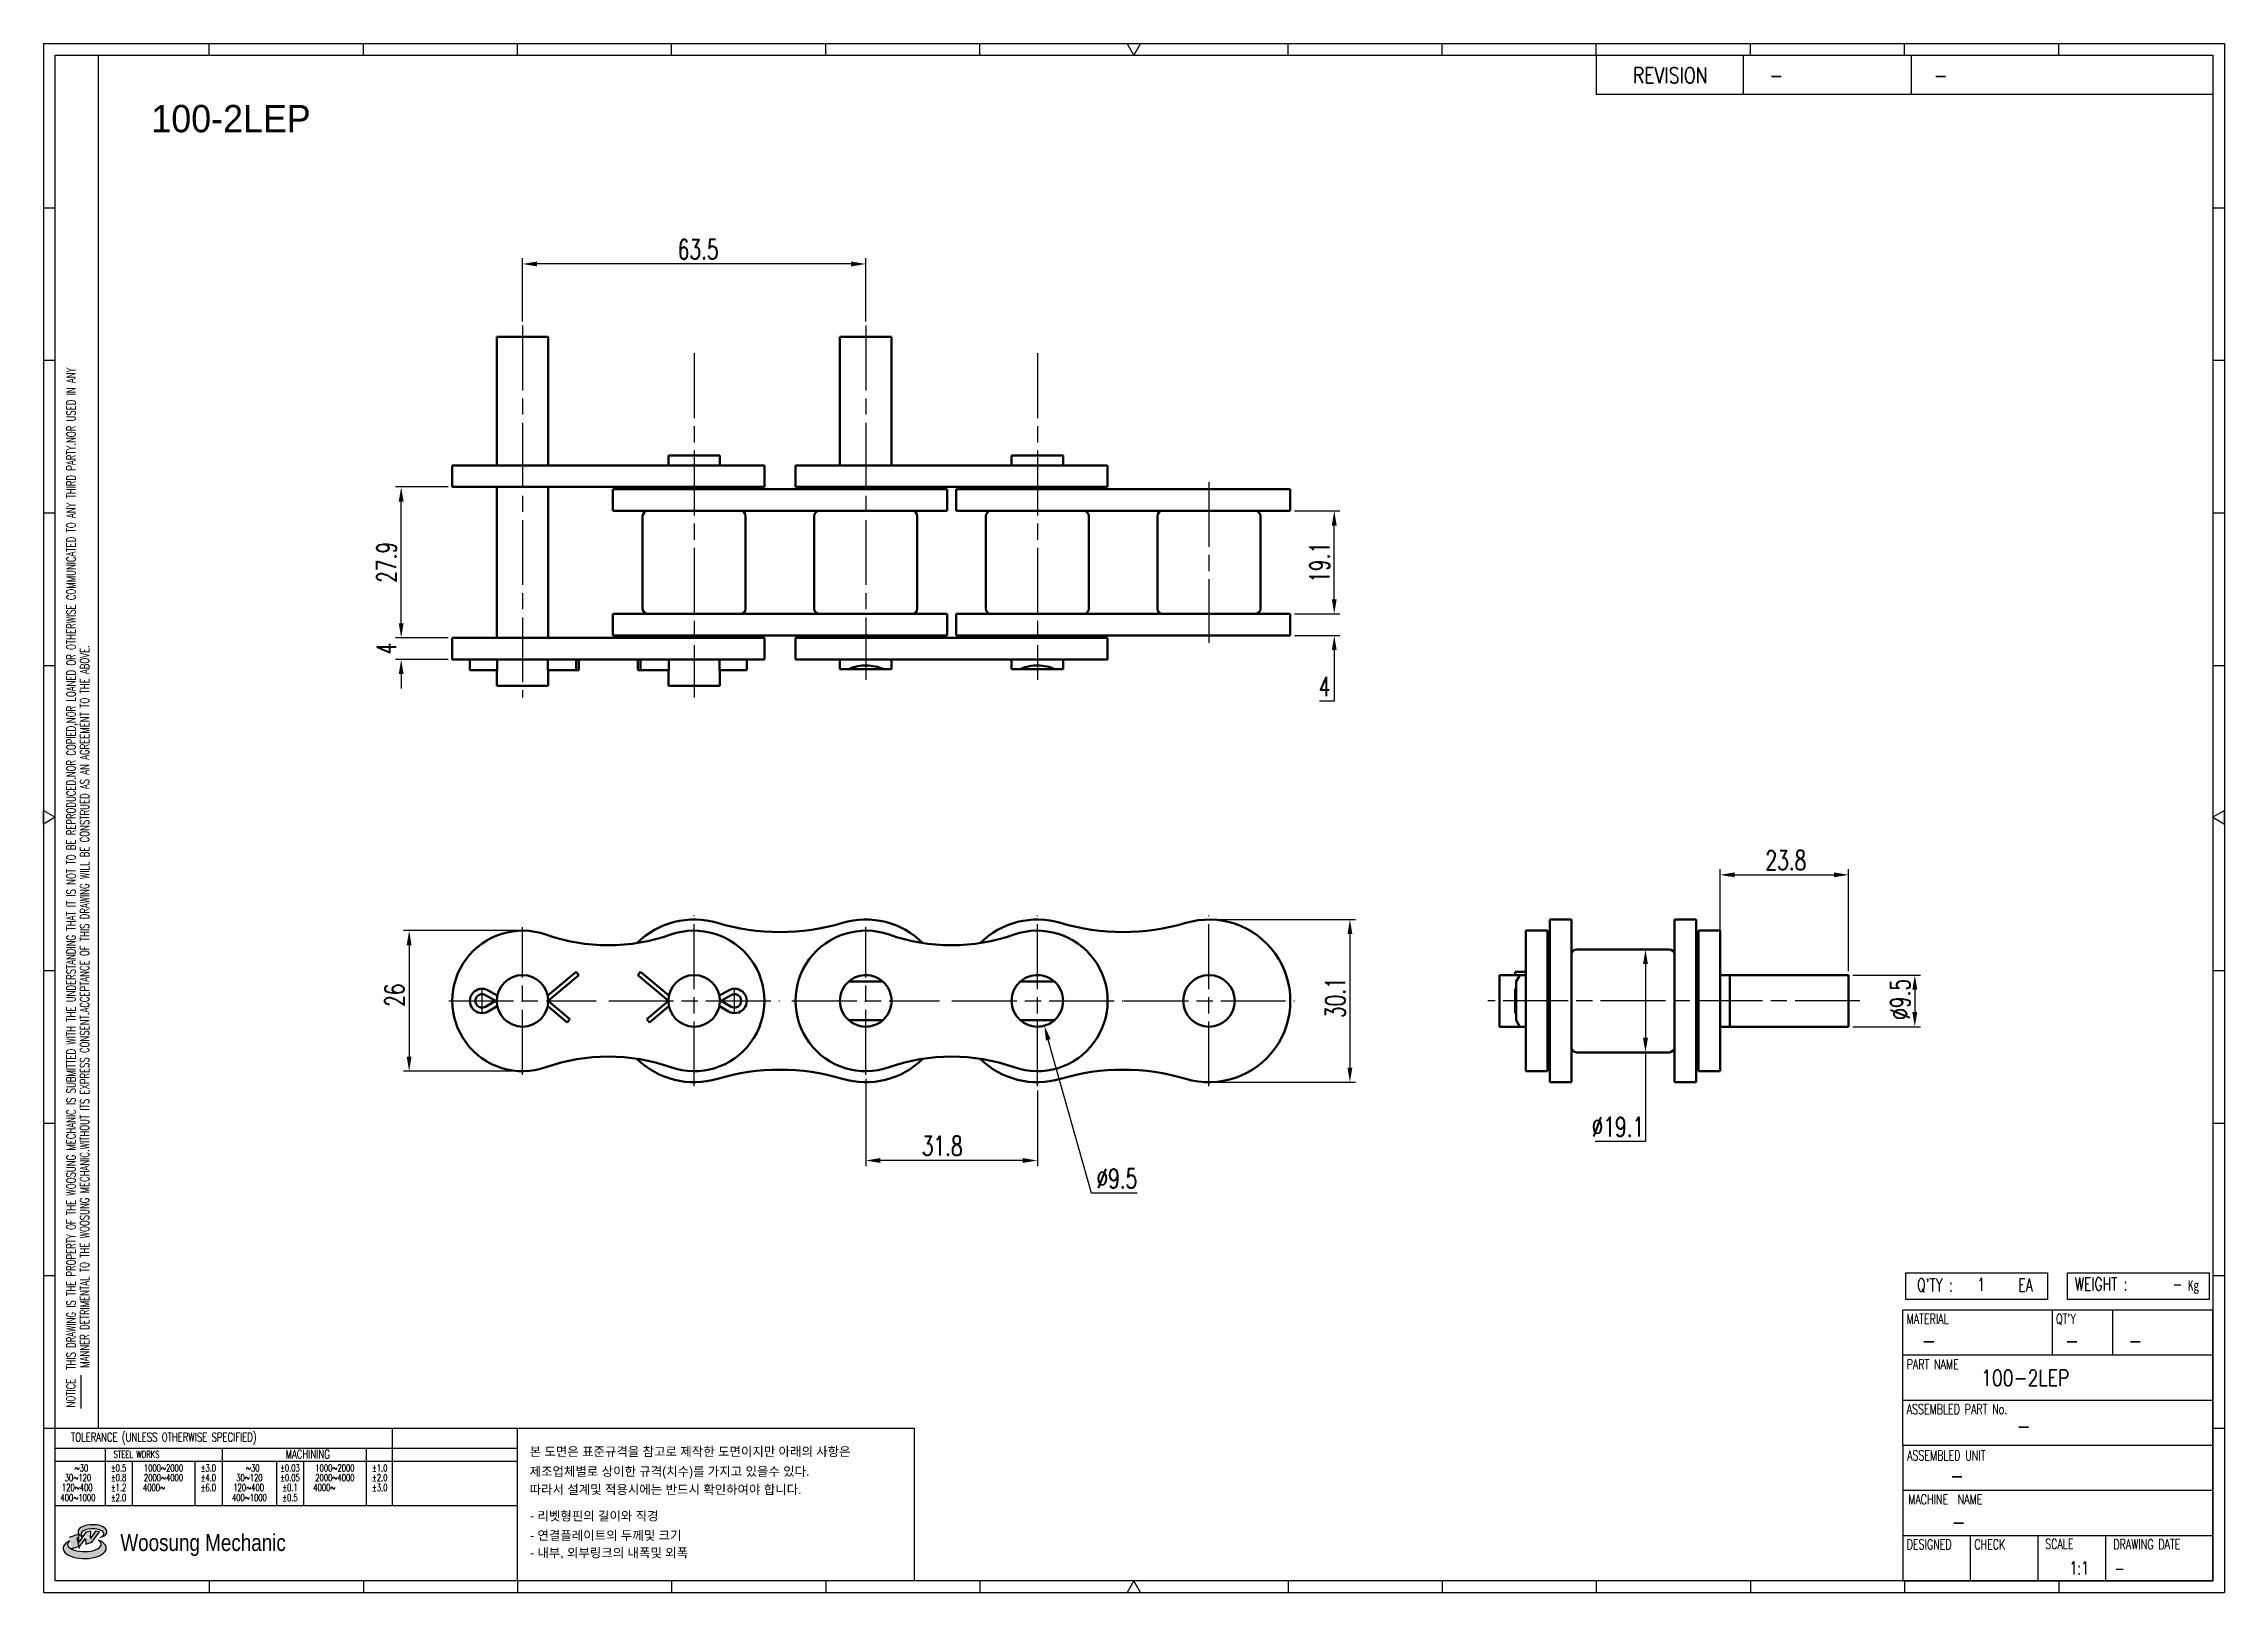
# Model space of a CAD drawing. Header units: millimetres. Extents: x 1614 to 2017, y 59 to 345.
import ezdxf
from ezdxf.enums import TextEntityAlignment as Align

# ---------------------------------------------------------------- set-up
doc = ezdxf.new("R2010")
doc.units = ezdxf.units.MM
doc.linetypes.add('AM_ISO08W050', pattern=[18, 12, -1.5, 3, -1.5])
doc.layers.get('Defpoints').update_dxf_attribs({"color": 80})
doc.layers.add('AM_0', color=7, linetype='Continuous', lineweight=50)
doc.layers.add('CL1', color=140, linetype='AM_ISO08W050', lineweight=25)
for name, color, linetype in [('S-DIM', 7, 'Continuous'), ('TITLE', 7, 'Continuous'), ('도면레이아웃', 7, 'Continuous')]:
    doc.layers.add(name, color=color, linetype=linetype)
doc.styles.add('HAN', font='ROMANS.shx', dxfattribs={"width": 0.7, "bigfont": 'whgtxt.shx'})
doc.styles.add('HKD_ST2', font='romans.shx', dxfattribs={"width": 0.7, "height": 4, "bigfont": '@extfont2.shx'})
doc.styles.add('HSG', font='SIMPLEX.shx', dxfattribs={"width": 0.7, "bigfont": 'HSG.shx'})
doc.styles.add('MtXpl_', font='Gulim.ttf')
doc.styles.add('SLDTEXTSTYLE4', font='arial.ttf', dxfattribs={"width": 0.8})
doc.dimstyles.new('AP1.5', dxfattribs={"dimscale": 1.5, "dimtxt": 2.4, "dimasz": 1.8, "dimexe": 0.7, "dimexo": 0.5, "dimgap": 0.6, "dimtad": 1, "dimtoh": 1, "dimdec": 1, "dimrnd": 0.01, "dimzin": 9, "dimdsep": 46, "dimtxsty": 'HSG', "dimcen": 0, "dimclrd": 251, "dimclre": 251, "dimclrt": 60, "dimazin": 2, "dimtp": 1, "dimtm": 1, "dimtfac": 0.5, "dimtdec": 1, "dimtofl": 0, "dimtmove": 0, "dimatfit": 3, "dimfxl": 0, "dimtvp": 1, "dimtolj": 2, "dimlwd": -1, "dimlwe": -1, "dimarcsym": 0})

# ---------------------------------------------------------------- blocks, each defined once
blk = doc.blocks.new('MAST')
at = {"layer": '도면레이아웃'}
h = blk.add_hatch(color=10, dxfattribs=at)
h.paths.add_polyline_path([(1.544, 35.177), (1.554, 34.966), (1.779, 35.034), (2.054, 35.422), (1.908, 35.446), (1.728, 35.167), (1.741, 35.439), (1.547, 35.405), (1.292, 35.041), (1.295, 35.33), (0.943, 35.208), (1.03, 34.8), (1.336, 34.885)])
edge = h.paths.add_edge_path()
edge.add_ellipse((1.795, 35.421), major_axis=(-0.53, 0), ratio=0.487785, start_angle=122.36065, end_angle=403.39574)
edge.add_line((1.411, 35.244), (1.419, 35.261))
edge.add_ellipse((1.798, 35.344), major_axis=(-0.423, 0), ratio=0.444396, start_angle=131.58977, end_angle=386.19408, ccw=False)
edge = h.paths.add_edge_path()
edge.add_ellipse((1.512, 34.815), major_axis=(-0.793, 0), ratio=0.480113, start_angle=314.67633, end_angle=590.85213)
edge.add_ellipse((1.501, 34.958), major_axis=(-0.62, 0), ratio=0.43311, start_angle=331.7024, end_angle=574.42495, ccw=False)
at = {"color": 140}
for p, q in [((0, 90.118), (80.15, 90.118)), ((0, 90.118), (0, 33.191)), ((80.15, 90.118), (80.15, 33.191)), ((57.068, 89.693), (57.068, 88.246)), ((62.47, 89.693), (62.47, 88.246)), ((68.635, 89.693), (68.635, 88.246)), ((79.725, 88.246), (57.068, 88.246)), ((68.449, 43.961), (68.449, 44.936)), ((68.449, 44.936), (73.654, 44.936)), ((73.654, 44.936), (73.654, 43.961)), ((74.39, 43.961), (74.39, 44.936)), ((74.39, 44.936), (79.595, 44.936)), ((79.595, 44.936), (79.595, 43.961)), ((68.336, 38.59), (68.336, 43.563)), ((79.725, 43.563), (68.336, 43.563)), ((73.654, 43.961), (68.449, 43.961)), ((73.827, 43.563), (73.827, 41.905)), ((79.595, 43.961), (74.39, 43.961)), ((76.037, 43.563), (76.037, 41.905)), ((79.725, 38.59), (79.725, 43.563)), ((79.725, 41.905), (68.336, 41.905)), ((79.725, 40.248), (68.336, 40.248)), ((68.336, 38.59), (68.336, 33.616)), ((79.725, 38.59), (68.336, 38.59)), ((79.725, 33.616), (79.725, 38.59)), ((79.725, 36.932), (68.336, 36.932)), ((79.725, 35.274), (68.336, 35.274)), ((70.822, 33.616), (70.822, 35.274)), ((73.309, 33.616), (73.309, 35.274)), ((75.796, 33.616), (75.796, 35.274)), ((0, 33.191), (80.15, 33.191)), ((68.336, 33.616), (79.725, 33.616))]:
    blk.add_line(p, q, dxfattribs=at)
for p, q in [((6.089, 89.693), (6.089, 90.118)), ((11.753, 89.693), (11.753, 90.118)), ((17.418, 89.693), (17.418, 90.118)), ((23.082, 89.693), (23.082, 90.118)), ((28.746, 89.693), (28.746, 90.118)), ((34.411, 89.693), (34.411, 90.118)), ((45.739, 89.693), (45.739, 90.118)), ((51.404, 89.693), (51.404, 90.118)), ((57.068, 89.693), (57.068, 90.118)), ((62.732, 89.693), (62.732, 90.118)), ((68.397, 89.693), (68.397, 90.118)), ((74.061, 89.693), (74.061, 90.118)), ((0, 84.085), (0.425, 84.085)), ((79.725, 84.085), (80.15, 84.085)), ((0, 78.478), (0.425, 78.478)), ((79.725, 78.478), (80.15, 78.478)), ((0, 72.87), (0.425, 72.87)), ((79.725, 72.87), (80.15, 72.87)), ((0, 67.262), (0.425, 67.262)), ((79.725, 67.262), (80.15, 67.262)), ((0, 56.047), (0.425, 56.047)), ((79.725, 56.047), (80.15, 56.047)), ((0, 50.439), (0.425, 50.439)), ((79.725, 50.439), (80.15, 50.439)), ((0, 44.832), (0.425, 44.832)), ((79.725, 44.832), (80.15, 44.832)), ((1.377, 39.947), (1.377, 41.174)), ((0, 39.224), (0.425, 39.224)), ((79.725, 39.224), (80.15, 39.224)), ((6.089, 33.616), (6.089, 33.191)), ((11.753, 33.616), (11.753, 33.191)), ((17.418, 33.616), (17.418, 33.191)), ((23.082, 33.616), (23.082, 33.191)), ((28.746, 33.616), (28.746, 33.191)), ((34.411, 33.616), (34.411, 33.191)), ((45.739, 33.616), (45.739, 33.191)), ((51.404, 33.616), (51.404, 33.191)), ((57.068, 33.616), (57.068, 33.191)), ((62.732, 33.616), (62.732, 33.191)), ((68.397, 33.616), (68.397, 33.191)), ((74.061, 33.616), (74.061, 33.191))]:
    blk.add_line(p, q)
at = {"color": 2}
for p, q in [((2.017, 39.224), (2.017, 89.693)), ((0.425, 39.224), (17.418, 39.224)), ((0.425, 38.487), (17.418, 38.487)), ((2.257, 38.487), (2.257, 36.382)), ((6.557, 38.5), (6.557, 36.382)), ((11.857, 38.487), (11.857, 36.382)), ((12.816, 39.224), (12.816, 36.382)), ((17.418, 33.616), (17.418, 39.224)), ((0.425, 38.012), (17.418, 38.012)), ((3.257, 38.012), (3.257, 36.382)), ((5.557, 38.012), (5.557, 36.382)), ((8.557, 38.012), (8.557, 36.382)), ((9.557, 38.026), (9.557, 36.382)), ((0.425, 36.382), (17.418, 36.382))]:
    blk.add_line(p, q, dxfattribs=at)
for points in [[(40.075, 89.693), (39.83, 90.118), (40.32, 90.118)], [(0.425, 61.679), (0, 61.433), (0, 61.924)], [(79.725, 61.679), (80.15, 61.433), (80.15, 61.924)], [(40.075, 33.616), (39.83, 33.191), (40.32, 33.191)]]:
    blk.add_lwpolyline(points, close=True)
at = {"color": 140}
blk.add_lwpolyline([(0.425, 89.693), (79.725, 89.693), (79.725, 33.616), (0.425, 33.616)], close=True, dxfattribs=at)
at = {"layer": '도면레이아웃'}
for p, q in [((1.295, 35.33), (0.943, 35.208)), ((1.547, 35.405), (1.292, 35.041)), ((1.292, 35.041), (1.295, 35.33)), ((1.741, 35.439), (1.547, 35.405)), ((1.908, 35.446), (1.728, 35.167)), ((1.728, 35.167), (1.741, 35.439)), ((1.779, 35.034), (2.054, 35.422)), ((2.054, 35.422), (1.908, 35.446)), ((1.03, 34.8), (1.336, 34.885)), ((1.224, 35.208), (1.311, 34.8)), ((1.224, 35.208), (1.224, 35.208)), ((1.336, 34.885), (1.544, 35.177)), ((1.419, 35.261), (1.411, 35.244)), ((1.544, 35.177), (1.554, 34.966)), ((1.554, 34.966), (1.779, 35.034))]:
    blk.add_line(p, q, dxfattribs=at)
for centre, major_axis, ratio, start_param, end_param in [((1.795, 35.421), (-0.53, 0), 0.487785, 2.135596, 7.040584), ((1.798, 35.344), (-0.423, 0), 0.444396, 2.296675, 6.740358), ((1.512, 34.815), (-0.793, 0), 0.480113, 5.492138, 10.312315), ((1.501, 34.958), (-0.62, 0), 0.43311, 5.789299, 10.025607)]:
    blk.add_ellipse(centre, major_axis=major_axis, ratio=ratio, start_param=start_param, end_param=end_param, dxfattribs=at)
for s, height, style, width, p in [('REVISION', 0.5806, 'HAN', 0.8, (58.415, 88.664)), ('-', 0.581, 'HAN', 0.8, (63.426, 88.664)), ('-', 0.581, 'HAN', 0.8, (69.468, 88.664)), ("Q'TY : ", 0.4746, 'HKD_ST2', 0.7, (68.857, 44.253)), ('1', 0.475, 'HKD_ST2', 0.7, (71.071, 44.275)), ('EA', 0.4746, 'HKD_ST2', 0.7, (72.578, 44.253)), ('WEIGHT : ', 0.4746, 'HKD_ST2', 0.7, (74.65, 44.286)), ('-', 0.581, 'HAN', 0.8, (69.029, 42.157)), ('-', 0.581, 'HAN', 0.8, (74.289, 42.157)), ('-', 0.581, 'HAN', 0.8, (76.623, 42.157)), ('-', 0.581, 'HAN', 0.8, (72.515, 39.013)), ('-', 0.581, 'HAN', 0.8, (70.067, 37.189)), ('-', 0.581, 'HAN', 0.8, (70.126, 35.48)), ('1:1', 0.4746, 'HKD_ST2', 0.7, (74.458, 33.848)), ('-', 0.475, 'HKD_ST2', 0.7, (76.112, 33.837))]:
    blk.add_text(s, height=height, dxfattribs=dict(style=style, width=width)).set_placement(p)
at = {"color": 6, "style": 'HKD_ST2', "width": 0.7}
for s, p in [(' THIS DRAWING IS THE PROPERTY OF THE WOOSUNG MECHANIC IS SUBMITTED WITH THE UNDERSTANDING THAT IT IS NOT TO BE REPRODUCED.NOR COPIED,NOR LOANED OR OTHERWISE COMMUNICATED TO ANY THIRD PARTY.NOR USED IN ANY', (1.173, 41.217)), ('MANNER DETRIMENTAL TO THE WOOSUNG MECHANIC.WITHOUT ITS EXPRESS CONSENT.ACCEPTANCE OF THIS DRAWING WILL BE CONSTRUED AS AN AGREEMENT TO THE ABOVE.', (1.672, 41.447))]:
    blk.add_text(s, height=0.326266, rotation=90, dxfattribs=at).set_placement(p)
at = {"style": 'HKD_ST2', "width": 0.7}
blk.add_text('-', height=0.475, dxfattribs=at).set_placement((78.613, 44.286), align=Align.RIGHT)
at = {"color": 254, "style": 'HKD_ST2', "width": 0.7}
for s, height, p in [('MATERIAL', 0.3651, (68.474, 43.425)), ("QT'Y", 0.3651, (73.965, 43.425)), ('PART NAME', 0.3651, (68.474, 41.756)), ('ASSEMBLED PART No.', 0.36511, (68.474, 40.109)), ('ASSEMBLED UNIT', 0.36511, (68.49, 38.408)), ('MACHINE  NAME', 0.36511, (68.532, 36.794)), ('DESIGNED', 0.3651, (68.474, 35.136)), ('CHECK', 0.3651, (70.961, 35.136)), ('SCALE', 0.3651, (73.566, 35.153)), ('DRAWING DATE', 0.36511, (76.071, 35.141))]:
    blk.add_text(s, height=height, dxfattribs=at).set_placement(p, align=Align.TOP_LEFT)
at = {"style": 'HKD_ST2', "width": 0.7}
blk.add_text('NOTICE', height=0.3263, rotation=90, dxfattribs=at).set_placement((1.163, 39.988))
blk.add_text('TOLERANCE (UNLESS OTHERWISE SPECIFIED)', height=0.32627, dxfattribs=at).set_placement((4.417, 38.896), align=Align.MIDDLE_CENTER)
at = {"color": 4, "style": 'HKD_ST2', "width": 0.7}
for s, height, p in [('%%12630', 0.261, (1.389, 37.762)), ('1000%%1262000', 0.26101, (4.407, 37.762)), ('%%12630', 0.261, (7.689, 37.762)), ('1000%%1262000', 0.26101, (10.707, 37.762)), ('120%%126400', 0.26101, (1.237, 37.045)), ('30%%126120', 0.261, (1.263, 37.411)), ('4000%%126', 0.261, (4.061, 37.045)), ('2000%%1264000', 0.26101, (4.407, 37.411)), ('120%%126400', 0.26101, (7.537, 37.045)), ('30%%126120', 0.261, (7.563, 37.411)), ('4000%%126', 0.261, (10.321, 37.045)), ('2000%%1264000', 0.26101, (10.707, 37.411)), ('400%%1261000', 0.26101, (1.263, 36.67)), ('400%%1261000', 0.26101, (7.563, 36.67))]:
    blk.add_text(s, height=height, dxfattribs=at).set_placement(p, align=Align.MIDDLE_CENTER)
for s, height, p in [('%%P0.5', 0.261, (2.757, 37.762)), ('STEEL WORKS', 0.26101, (3.416, 38.268)), ('%%P3.0', 0.261, (6.057, 37.762)), ('%%P0.03', 0.261, (9.057, 37.762)), ('MACHINING', 0.3263, (9.707, 38.27)), ('%%P1.0', 0.261, (12.357, 37.762)), ('%%P0.8', 0.261, (2.757, 37.411)), ('%%P1.2', 0.261, (2.757, 37.045)), ('%%P4.0', 0.261, (6.057, 37.411)), ('%%P6.0', 0.261, (6.057, 37.045)), ('%%P0.05', 0.261, (9.057, 37.411)), ('%%P0.1', 0.261, (9.057, 37.045)), ('%%P2.0', 0.261, (12.357, 37.411)), ('%%P3.0', 0.261, (12.357, 37.045)), ('%%P2.0', 0.261, (2.757, 36.67)), ('%%P0.5', 0.261, (9.057, 36.67))]:
    blk.add_text(s, height=height, dxfattribs=at).set_placement(p, align=Align.MIDDLE)
at = {"color": 1, "style": 'SLDTEXTSTYLE4', "width": 0.8}
blk.add_text('Woosung Mechanic', height=0.61957, dxfattribs=at).set_placement((2.822, 34.711))
at = {"layer": 'TITLE', "width": 0.8}
blk.add_text('Kg', height=0.3789, dxfattribs=at).set_placement((78.807, 44.286))
blk = doc.blocks.new('*D2')
at = {"layer": 'Defpoints', "color": 0, "transparency": 16777216}
for p in [(1844.45, 239.81), (1852.58, 239.81), (1844.45, 235.81)]:
    blk.add_point(p, dxfattribs=at)
at = {"layer": 'S-DIM', "color": 251, "linetype": 'ByBlock', "transparency": 16777216}
for p, q in [((1852.58, 242.51), (1852.58, 245.21)), ((1845.2, 239.81), (1853.63, 239.81)), ((1845.2, 235.81), (1853.63, 235.81)), ((1852.58, 233.11), (1852.58, 223.66)), ((1852.58, 223.66), (1849.88, 223.66))]:
    blk.add_line(p, q, dxfattribs=at)
at = {"layer": 'S-DIM', "color": 251, "transparency": 16777216}
for points in [[(1852.13, 242.51), (1853.03, 242.51), (1852.58, 239.81)], [(1852.13, 233.11), (1853.03, 233.11), (1852.58, 235.81)]]:
    blk.add_solid(points, dxfattribs=at)
at = {"layer": 'S-DIM', "color": 60, "transparency": 16777216, "insert": (1850.78, 226.36), "char_height": 3.6, "attachment_point": 5, "style": 'HSG'}
blk.add_mtext('\\A2;4', dxfattribs=at)
blk = doc.blocks.new('*D3')
at = {"layer": 'Defpoints', "color": 0, "transparency": 16777216}
for p in [(1844.45, 258.86), (1852.58, 258.86), (1844.45, 239.81)]:
    blk.add_point(p, dxfattribs=at)
at = {"layer": 'S-DIM', "color": 251, "linetype": 'ByBlock', "transparency": 16777216}
for p, q in [((1845.2, 258.86), (1853.63, 258.86)), ((1852.58, 242.51), (1852.58, 256.16)), ((1845.2, 239.81), (1853.63, 239.81))]:
    blk.add_line(p, q, dxfattribs=at)
at = {"layer": 'S-DIM', "color": 251, "transparency": 16777216}
for points in [[(1852.13, 256.16), (1853.03, 256.16), (1852.58, 258.86)], [(1852.13, 242.51), (1853.03, 242.51), (1852.58, 239.81)]]:
    blk.add_solid(points, dxfattribs=at)
at = {"layer": 'S-DIM', "color": 60, "transparency": 16777216, "insert": (1849.88, 249.34), "char_height": 3.6, "attachment_point": 5, "rotation": 90, "style": 'HSG'}
blk.add_mtext('\\A2;19.1', dxfattribs=at)
blk = doc.blocks.new('*D4')
at = {"layer": 'Defpoints', "color": 0, "transparency": 16777216}
for p in [(1702.4, 304.55), (1702.4, 293.17), (1765.9, 293.17)]:
    blk.add_point(p, dxfattribs=at)
at = {"layer": 'S-DIM', "color": 251, "linetype": 'ByBlock', "transparency": 16777216}
for p, q in [((1702.4, 293.92), (1702.4, 305.6)), ((1763.2, 304.55), (1705.1, 304.55)), ((1765.9, 293.92), (1765.9, 305.6))]:
    blk.add_line(p, q, dxfattribs=at)
at = {"layer": 'S-DIM', "color": 251, "transparency": 16777216}
for points in [[(1705.1, 305), (1705.1, 304.1), (1702.4, 304.55)], [(1763.2, 305), (1763.2, 304.1), (1765.9, 304.55)]]:
    blk.add_solid(points, dxfattribs=at)
at = {"layer": 'S-DIM', "color": 60, "transparency": 16777216, "insert": (1734.89, 307.25), "char_height": 3.6, "attachment_point": 5, "style": 'HSG'}
blk.add_mtext('\\A2;63.5', dxfattribs=at)
blk = doc.blocks.new('*D5')
at = {"layer": 'Defpoints', "color": 0, "transparency": 16777216}
for p in [(1679.95, 235.39), (1689.4, 235.39), (1689.4, 231.39)]:
    blk.add_point(p, dxfattribs=at)
at = {"layer": 'S-DIM', "color": 251, "linetype": 'ByBlock', "transparency": 16777216}
for p, q in [((1679.95, 238.09), (1679.95, 240.79)), ((1688.65, 235.39), (1678.9, 235.39)), ((1688.65, 231.39), (1678.9, 231.39)), ((1679.95, 228.69), (1679.95, 225.99))]:
    blk.add_line(p, q, dxfattribs=at)
at = {"layer": 'S-DIM', "color": 251, "transparency": 16777216}
for points in [[(1679.5, 238.09), (1680.4, 238.09), (1679.95, 235.39)], [(1679.5, 228.69), (1680.4, 228.69), (1679.95, 231.39)]]:
    blk.add_solid(points, dxfattribs=at)
at = {"layer": 'S-DIM', "color": 60, "transparency": 16777216, "insert": (1677.25, 233.39), "char_height": 3.6, "attachment_point": 5, "rotation": 90, "style": 'HSG'}
blk.add_mtext('\\A2;4', dxfattribs=at)
blk = doc.blocks.new('*D6')
at = {"layer": 'Defpoints', "color": 0, "transparency": 16777216}
for p in [(1679.95, 263.29), (1689.4, 263.29), (1689.4, 235.39)]:
    blk.add_point(p, dxfattribs=at)
at = {"layer": 'S-DIM', "color": 251, "linetype": 'ByBlock', "transparency": 16777216}
for p, q in [((1688.65, 263.29), (1678.9, 263.29)), ((1679.95, 238.09), (1679.95, 260.59)), ((1688.65, 235.39), (1678.9, 235.39))]:
    blk.add_line(p, q, dxfattribs=at)
at = {"layer": 'S-DIM', "color": 251, "transparency": 16777216}
for points in [[(1679.5, 260.59), (1680.4, 260.59), (1679.95, 263.29)], [(1679.5, 238.09), (1680.4, 238.09), (1679.95, 235.39)]]:
    blk.add_solid(points, dxfattribs=at)
at = {"layer": 'S-DIM', "color": 60, "transparency": 16777216, "insert": (1677.25, 249.34), "char_height": 3.6, "attachment_point": 5, "rotation": 90, "style": 'HSG'}
blk.add_mtext('\\A2;27.9', dxfattribs=at)
blk = doc.blocks.new('*D7')
at = {"layer": 'Defpoints', "color": 0, "transparency": 16777216}
for p in [(1702.4, 181.2), (1681.42, 155.2), (1702.4, 155.2)]:
    blk.add_point(p, dxfattribs=at)
at = {"layer": 'S-DIM', "color": 251, "linetype": 'ByBlock', "transparency": 16777216}
for p, q in [((1701.65, 181.2), (1680.37, 181.2)), ((1681.42, 178.5), (1681.42, 157.9)), ((1701.65, 155.2), (1680.37, 155.2))]:
    blk.add_line(p, q, dxfattribs=at)
at = {"layer": 'S-DIM', "color": 251, "transparency": 16777216}
for points in [[(1680.97, 178.5), (1681.87, 178.5), (1681.42, 181.2)], [(1680.97, 157.9), (1681.87, 157.9), (1681.42, 155.2)]]:
    blk.add_solid(points, dxfattribs=at)
at = {"layer": 'S-DIM', "color": 60, "transparency": 16777216, "insert": (1678.72, 169.26), "char_height": 3.6, "attachment_point": 5, "rotation": 90, "style": 'HSG'}
blk.add_mtext('\\A2;26', dxfattribs=at)
blk = doc.blocks.new('*D8')
at = {"layer": 'Defpoints', "color": 0, "transparency": 16777216}
for p in [(1829.4, 183.25), (1829.4, 153.15), (1855.48, 153.15)]:
    blk.add_point(p, dxfattribs=at)
at = {"layer": 'S-DIM', "color": 251, "linetype": 'ByBlock', "transparency": 16777216}
for p, q in [((1830.15, 183.25), (1856.53, 183.25)), ((1855.48, 180.55), (1855.48, 155.85)), ((1830.15, 153.15), (1856.53, 153.15))]:
    blk.add_line(p, q, dxfattribs=at)
at = {"layer": 'S-DIM', "color": 251, "transparency": 16777216}
for points in [[(1855.03, 180.55), (1855.93, 180.55), (1855.48, 183.25)], [(1855.03, 155.85), (1855.93, 155.85), (1855.48, 153.15)]]:
    blk.add_solid(points, dxfattribs=at)
at = {"layer": 'S-DIM', "color": 60, "transparency": 16777216, "insert": (1852.78, 168.81), "char_height": 3.6, "attachment_point": 5, "rotation": 90, "style": 'HSG'}
blk.add_mtext('\\A2;30.1', dxfattribs=at)
blk = doc.blocks.new('*D9')
at = {"layer": 'Defpoints', "color": 0, "transparency": 16777216}
for p in [(1765.9, 154.55), (1797.65, 152.4), (1765.9, 138.67)]:
    blk.add_point(p, dxfattribs=at)
at = {"layer": 'S-DIM', "color": 251, "linetype": 'ByBlock', "transparency": 16777216}
for p, q in [((1765.9, 153.8), (1765.9, 137.62)), ((1797.65, 151.65), (1797.65, 137.62)), ((1794.95, 138.67), (1768.6, 138.67))]:
    blk.add_line(p, q, dxfattribs=at)
at = {"layer": 'S-DIM', "color": 251, "transparency": 16777216}
for points in [[(1768.6, 139.12), (1768.6, 138.22), (1765.9, 138.67)], [(1794.95, 139.12), (1794.95, 138.22), (1797.65, 138.67)]]:
    blk.add_solid(points, dxfattribs=at)
at = {"layer": 'S-DIM', "color": 60, "transparency": 16777216, "insert": (1780.05, 141.37), "char_height": 3.6, "attachment_point": 5, "style": 'HSG'}
blk.add_mtext('\\A2;31.8', dxfattribs=at)
blk = doc.blocks.new('*D10')
at = {"layer": 'Defpoints', "color": 0, "transparency": 16777216}
for p in [(1796.35, 172.79), (1798.94, 163.61)]:
    blk.add_point(p, dxfattribs=at)
at = {"layer": 'S-DIM', "color": 251, "linetype": 'ByBlock', "transparency": 16777216}
for p, q in [((1807.68, 132.64), (1799.68, 161.01)), ((1816.14, 132.64), (1807.68, 132.64))]:
    blk.add_line(p, q, dxfattribs=at)
blk.add_arc((1797.65, 168.2), 4.77, 273.1492, 302.4009, dxfattribs=at)
at = {"layer": 'S-DIM', "color": 251, "transparency": 16777216}
blk.add_solid([(1800.11, 161.13), (1799.24, 160.89), (1798.94, 163.61)], dxfattribs=at)
at = {"layer": 'S-DIM', "color": 60, "transparency": 16777216, "insert": (1812.36, 135.34), "char_height": 3.6, "attachment_point": 5, "style": 'HSG'}
blk.add_mtext('\\A2;∅9.5', dxfattribs=at)
blk = doc.blocks.new('*D11')
at = {"layer": 'Defpoints', "color": 0, "transparency": 16777216}
for p in [(1947.75, 191.53), (1923.95, 180.28), (1947.75, 172.97)]:
    blk.add_point(p, dxfattribs=at)
at = {"layer": 'S-DIM', "color": 251, "linetype": 'ByBlock', "transparency": 16777216}
for p, q in [((1923.95, 181.03), (1923.95, 192.58)), ((1926.65, 191.53), (1945.05, 191.53)), ((1947.75, 173.72), (1947.75, 192.58))]:
    blk.add_line(p, q, dxfattribs=at)
at = {"layer": 'S-DIM', "color": 251, "transparency": 16777216}
for points in [[(1926.65, 191.98), (1926.65, 191.08), (1923.95, 191.53)], [(1945.05, 191.98), (1945.05, 191.08), (1947.75, 191.53)]]:
    blk.add_solid(points, dxfattribs=at)
at = {"layer": 'S-DIM', "color": 60, "transparency": 16777216, "insert": (1936.13, 194.23), "char_height": 3.6, "attachment_point": 5, "style": 'HSG'}
blk.add_mtext('\\A2;23.8', dxfattribs=at)
blk = doc.blocks.new('*D12')
at = {"layer": 'Defpoints', "color": 0, "transparency": 16777216}
for p in [(1947.75, 172.97), (1947.75, 163.43), (1959.99, 163.43)]:
    blk.add_point(p, dxfattribs=at)
at = {"layer": 'S-DIM', "color": 251, "linetype": 'ByBlock', "transparency": 16777216}
for p, q in [((1948.5, 172.97), (1961.04, 172.97)), ((1959.99, 170.27), (1959.99, 166.13)), ((1948.5, 163.43), (1961.04, 163.43))]:
    blk.add_line(p, q, dxfattribs=at)
at = {"layer": 'S-DIM', "color": 251, "transparency": 16777216}
for points in [[(1959.54, 170.27), (1960.44, 170.27), (1959.99, 172.97)], [(1959.54, 166.13), (1960.44, 166.13), (1959.99, 163.43)]]:
    blk.add_solid(points, dxfattribs=at)
at = {"layer": 'S-DIM', "color": 60, "transparency": 16777216, "insert": (1957.29, 168.48), "char_height": 3.6, "attachment_point": 5, "rotation": 90, "style": 'HSG'}
blk.add_mtext('\\A2;%%c9.5', dxfattribs=at)
blk = doc.blocks.new('*D13')
at = {"layer": 'Defpoints', "color": 0, "transparency": 16777216}
for p in [(1906.23, 177.72), (1906, 158.67), (1910.16, 158.67)]:
    blk.add_point(p, dxfattribs=at)
at = {"layer": 'S-DIM', "color": 251, "linetype": 'ByBlock', "transparency": 16777216}
for p, q in [((1906.98, 177.72), (1911.21, 177.72)), ((1910.16, 175.02), (1910.16, 161.37)), ((1906.75, 158.67), (1911.21, 158.67)), ((1910.16, 158.67), (1910.16, 142.2)), ((1910.16, 142.2), (1900.86, 142.2))]:
    blk.add_line(p, q, dxfattribs=at)
at = {"layer": 'S-DIM', "color": 251, "transparency": 16777216}
for points in [[(1909.71, 175.02), (1910.61, 175.02), (1910.16, 177.72)], [(1909.71, 161.37), (1910.61, 161.37), (1910.16, 158.67)]]:
    blk.add_solid(points, dxfattribs=at)
at = {"layer": 'S-DIM', "color": 60, "transparency": 16777216, "insert": (1905.06, 144.9), "char_height": 3.6, "attachment_point": 5, "style": 'HSG'}
blk.add_mtext('\\A2;%%c19.1', dxfattribs=at)

msp = doc.modelspace()

# ---------------------------------------------------------------- linework, layer by layer
at = {"color": 140}
msp.add_lwpolyline([(1701.47, 89.13), (1774.87, 89.13), (1774.87, 60.9), (1701.47, 60.9)], close=True, dxfattribs=at)
at = {"layer": 'AM_0'}
for p, q in [((1707.17, 291.09), (1697.63, 291.09)), ((1697.63, 291.09), (1697.63, 267.29)), ((1707.17, 267.29), (1707.17, 291.09)), ((1770.67, 291.09), (1761.13, 291.09)), ((1761.13, 291.09), (1761.13, 267.29)), ((1770.67, 267.29), (1770.67, 291.09)), ((1689.4, 267.29), (1689.4, 263.29)), ((1747.15, 267.29), (1689.4, 267.29)), ((1738.92, 269.09), (1729.38, 269.09)), ((1729.38, 269.09), (1729.38, 267.29)), ((1738.92, 267.29), (1738.92, 269.09)), ((1747.15, 263.29), (1747.15, 267.29)), ((1752.9, 267.29), (1752.9, 263.29)), ((1810.65, 267.29), (1752.9, 267.29)), ((1802.42, 269.09), (1792.88, 269.09)), ((1792.88, 269.09), (1792.88, 267.29)), ((1802.42, 267.29), (1802.42, 269.09)), ((1810.65, 263.29), (1810.65, 267.29)), ((1747.15, 263.29), (1689.4, 263.29)), ((1697.63, 263.29), (1697.63, 235.39)), ((1707.17, 235.39), (1707.17, 263.29)), ((1719.1, 262.86), (1719.1, 258.86)), ((1780.95, 262.86), (1719.1, 262.86)), ((1729.38, 263.29), (1729.38, 262.86)), ((1738.92, 262.86), (1738.92, 263.29)), ((1810.65, 263.29), (1752.9, 263.29)), ((1761.13, 263.29), (1761.13, 262.86)), ((1770.67, 262.86), (1770.67, 263.29)), ((1780.95, 258.86), (1780.95, 262.86)), ((1782.6, 262.86), (1782.6, 258.86)), ((1844.45, 262.86), (1782.6, 262.86)), ((1792.88, 263.29), (1792.88, 262.86)), ((1802.42, 262.86), (1802.42, 263.29)), ((1844.45, 258.86), (1844.45, 262.86)), ((1780.95, 258.86), (1719.1, 258.86)), ((1844.45, 258.86), (1782.6, 258.86)), ((1724.62, 257.91), (1724.62, 240.76)), ((1743.67, 240.76), (1743.67, 257.91)), ((1756.37, 257.91), (1756.37, 240.76)), ((1775.42, 240.76), (1775.42, 257.91)), ((1788.12, 257.91), (1788.12, 240.76)), ((1807.17, 240.76), (1807.17, 257.91)), ((1819.87, 257.91), (1819.87, 240.76)), ((1838.92, 240.76), (1838.92, 257.91)), ((1719.1, 239.81), (1719.1, 235.81)), ((1780.95, 239.81), (1719.1, 239.81)), ((1780.95, 235.81), (1780.95, 239.81)), ((1782.6, 239.81), (1782.6, 235.81)), ((1844.45, 239.81), (1782.6, 239.81)), ((1844.45, 235.81), (1844.45, 239.81)), ((1689.4, 235.39), (1689.4, 231.39)), ((1747.15, 235.39), (1689.4, 235.39)), ((1780.95, 235.81), (1719.1, 235.81)), ((1729.38, 235.81), (1729.38, 235.39)), ((1738.92, 235.39), (1738.92, 235.81)), ((1747.15, 231.39), (1747.15, 235.39)), ((1752.9, 235.39), (1752.9, 231.39)), ((1810.65, 235.39), (1752.9, 235.39)), ((1761.13, 235.81), (1761.13, 235.39)), ((1770.67, 235.39), (1770.67, 235.81)), ((1844.45, 235.81), (1782.6, 235.81)), ((1792.88, 235.81), (1792.88, 235.39)), ((1802.42, 235.39), (1802.42, 235.81)), ((1810.65, 231.39), (1810.65, 235.39)), ((1747.15, 231.39), (1689.4, 231.39)), ((1692.66, 231.39), (1692.66, 229.39)), ((1697.73, 229.39), (1697.73, 231.39)), ((1707.07, 229.39), (1707.07, 231.39)), ((1712.3, 229.39), (1712.3, 231.39)), ((1712.82, 229.39), (1712.82, 231.39)), ((1723.73, 229.39), (1723.73, 231.39)), ((1724.24, 229.39), (1724.24, 231.39)), ((1729.48, 229.39), (1729.48, 231.39)), ((1738.82, 229.39), (1738.82, 231.39)), ((1743.88, 229.39), (1743.88, 231.39)), ((1810.65, 231.39), (1752.9, 231.39)), ((1761.13, 231.39), (1761.13, 229.59)), ((1763.99, 230.04), (1763.61, 229.94)), ((1764.38, 230.13), (1763.99, 230.04)), ((1764.78, 230.2), (1764.38, 230.13)), ((1765.18, 230.24), (1764.78, 230.2)), ((1765.6, 230.27), (1765.18, 230.24)), ((1766.01, 230.27), (1765.6, 230.27)), ((1766.43, 230.26), (1766.01, 230.27)), ((1766.84, 230.22), (1766.43, 230.26)), ((1767.24, 230.16), (1766.84, 230.22)), ((1767.64, 230.09), (1767.24, 230.16)), ((1768.02, 229.99), (1767.64, 230.09)), ((1768.38, 229.87), (1768.02, 229.99)), ((1770.67, 229.59), (1770.67, 231.39)), ((1792.88, 231.39), (1792.88, 229.59)), ((1795.74, 230.04), (1795.36, 229.94)), ((1796.13, 230.13), (1795.74, 230.04)), ((1796.53, 230.2), (1796.13, 230.13)), ((1796.93, 230.24), (1796.53, 230.2)), ((1797.35, 230.27), (1796.93, 230.24)), ((1797.76, 230.27), (1797.35, 230.27)), ((1798.18, 230.26), (1797.76, 230.27)), ((1798.59, 230.22), (1798.18, 230.26)), ((1798.99, 230.16), (1798.59, 230.22)), ((1799.39, 230.09), (1798.99, 230.16)), ((1799.77, 229.99), (1799.39, 230.09)), ((1800.13, 229.87), (1799.77, 229.99)), ((1802.42, 229.59), (1802.42, 231.39)), ((1697.73, 229.39), (1692.66, 229.39)), ((1697.63, 229.39), (1697.63, 226.49)), ((1707.17, 226.49), (1697.63, 226.49)), ((1712.82, 229.39), (1707.07, 229.39)), ((1707.17, 226.49), (1707.17, 229.39)), ((1729.48, 229.39), (1723.73, 229.39)), ((1729.38, 229.39), (1729.38, 226.49)), ((1738.92, 226.49), (1729.38, 226.49)), ((1743.88, 229.39), (1738.82, 229.39)), ((1738.92, 226.49), (1738.92, 229.39)), ((1770.67, 229.59), (1761.13, 229.59)), ((1762.92, 229.67), (1762.74, 229.59)), ((1763.26, 229.82), (1762.92, 229.67)), ((1763.61, 229.94), (1763.26, 229.82)), ((1768.73, 229.74), (1768.38, 229.87)), ((1769.05, 229.59), (1768.73, 229.74)), ((1802.42, 229.59), (1792.88, 229.59)), ((1794.67, 229.67), (1794.49, 229.59)), ((1795.01, 229.82), (1794.67, 229.67)), ((1795.36, 229.94), (1795.01, 229.82)), ((1800.48, 229.74), (1800.13, 229.87)), ((1800.8, 229.59), (1800.48, 229.74)), ((1896.48, 183.25), (1892.48, 183.25)), ((1892.48, 153.15), (1892.48, 183.25)), ((1896.48, 153.15), (1896.48, 183.25)), ((1919.53, 183.25), (1915.53, 183.25)), ((1915.53, 153.15), (1915.53, 183.25)), ((1919.53, 153.15), (1919.53, 183.25)), ((1892.05, 181.2), (1888.05, 181.2)), ((1888.05, 155.2), (1888.05, 181.2)), ((1892.05, 155.2), (1892.05, 181.2)), ((1914.57, 177.72), (1897.43, 177.72)), ((1923.95, 181.2), (1919.95, 181.2)), ((1919.95, 155.2), (1919.95, 181.2)), ((1923.95, 155.2), (1923.95, 181.2)), ((1712.3, 173.56), (1707.07, 169.17)), ((1712.82, 172.94), (1712.3, 173.56)), ((1724.24, 173.56), (1723.73, 172.94)), ((1729.48, 169.17), (1724.24, 173.56)), ((1886.05, 172.97), (1886.05, 173.56)), ((1886.05, 173.56), (1888.05, 173.56)), ((1697.73, 169.17), (1696.03, 170.15)), ((1707.17, 168.2), (1712.82, 172.94)), ((1723.73, 172.94), (1729.38, 168.2)), ((1740.51, 170.15), (1738.82, 169.17)), ((1762.92, 171.93), (1762.74, 171.78)), ((1769.05, 171.78), (1762.74, 171.78)), ((1763.26, 172.17), (1762.92, 171.93)), ((1763.61, 172.39), (1763.26, 172.17)), ((1763.99, 172.57), (1763.61, 172.39)), ((1764.38, 172.72), (1763.99, 172.57)), ((1764.78, 172.84), (1764.38, 172.72)), ((1765.18, 172.92), (1764.78, 172.84)), ((1765.6, 172.96), (1765.18, 172.92)), ((1766.01, 172.97), (1765.6, 172.96)), ((1766.43, 172.94), (1766.01, 172.97)), ((1766.84, 172.88), (1766.43, 172.94)), ((1767.24, 172.78), (1766.84, 172.88)), ((1767.64, 172.64), (1767.24, 172.78)), ((1768.02, 172.47), (1767.64, 172.64)), ((1768.38, 172.27), (1768.02, 172.47)), ((1768.73, 172.04), (1768.38, 172.27)), ((1769.05, 171.78), (1768.73, 172.04)), ((1794.67, 171.93), (1794.49, 171.78)), ((1800.8, 171.78), (1794.49, 171.78)), ((1795.01, 172.17), (1794.67, 171.93)), ((1795.36, 172.39), (1795.01, 172.17)), ((1795.74, 172.57), (1795.36, 172.39)), ((1796.13, 172.72), (1795.74, 172.57)), ((1796.53, 172.84), (1796.13, 172.72)), ((1796.93, 172.92), (1796.53, 172.84)), ((1797.35, 172.96), (1796.93, 172.92)), ((1797.76, 172.97), (1797.35, 172.96)), ((1798.18, 172.94), (1797.76, 172.97)), ((1798.59, 172.88), (1798.18, 172.94)), ((1798.99, 172.78), (1798.59, 172.88)), ((1799.39, 172.64), (1798.99, 172.78)), ((1799.77, 172.47), (1799.39, 172.64)), ((1800.13, 172.27), (1799.77, 172.47)), ((1800.48, 172.04), (1800.13, 172.27)), ((1800.8, 171.78), (1800.48, 172.04)), ((1883.15, 163.43), (1883.15, 172.97)), ((1886.94, 172.97), (1883.15, 172.97)), ((1886.25, 170.45), (1886.05, 170.45)), ((1886.05, 165.95), (1886.05, 170.45)), ((1886.25, 171.78), (1886.94, 172.97)), ((1886.25, 164.62), (1886.25, 171.78)), ((1888.05, 172.97), (1886.94, 172.97)), ((1892.48, 172.97), (1892.05, 172.97)), ((1919.95, 172.97), (1919.53, 172.97)), ((1947.75, 172.97), (1923.95, 172.97)), ((1925.75, 163.43), (1925.75, 172.97)), ((1947.75, 163.43), (1947.75, 172.97)), ((1697.4, 168.2), (1695.53, 169.28)), ((1695.53, 167.12), (1697.4, 168.2)), ((1696.03, 166.25), (1697.73, 167.23)), ((1707.07, 167.23), (1710.64, 164.23)), ((1711.15, 164.85), (1707.17, 168.2)), ((1729.38, 168.2), (1725.39, 164.85)), ((1725.91, 164.23), (1729.48, 167.23)), ((1738.82, 167.23), (1740.51, 166.25)), ((1741.01, 169.28), (1739.14, 168.2)), ((1739.14, 168.2), (1741.01, 167.12)), ((1886.05, 165.95), (1886.25, 165.95)), ((1710.64, 164.23), (1711.15, 164.85)), ((1725.39, 164.85), (1725.91, 164.23)), ((1762.74, 164.62), (1763.07, 164.36)), ((1769.05, 164.62), (1762.74, 164.62)), ((1763.07, 164.36), (1763.41, 164.13)), ((1763.41, 164.13), (1763.77, 163.93)), ((1763.77, 163.93), (1764.16, 163.76)), ((1764.16, 163.76), (1764.55, 163.62)), ((1764.55, 163.62), (1764.95, 163.52)), ((1764.95, 163.52), (1765.36, 163.46)), ((1765.36, 163.46), (1765.78, 163.43)), ((1765.78, 163.43), (1766.2, 163.44)), ((1766.2, 163.44), (1766.61, 163.48)), ((1766.61, 163.48), (1767.02, 163.56)), ((1767.02, 163.56), (1767.42, 163.68)), ((1767.42, 163.68), (1767.81, 163.83)), ((1767.81, 163.83), (1768.18, 164.01)), ((1768.18, 164.01), (1768.54, 164.23)), ((1768.54, 164.23), (1768.87, 164.47)), ((1768.87, 164.47), (1769.05, 164.62)), ((1794.49, 164.62), (1794.82, 164.36)), ((1800.8, 164.62), (1794.49, 164.62)), ((1794.82, 164.36), (1795.16, 164.13)), ((1795.16, 164.13), (1795.52, 163.93)), ((1795.52, 163.93), (1795.91, 163.76)), ((1795.91, 163.76), (1796.3, 163.62)), ((1796.3, 163.62), (1796.7, 163.52)), ((1796.7, 163.52), (1797.11, 163.46)), ((1797.11, 163.46), (1797.53, 163.43)), ((1797.53, 163.43), (1797.95, 163.44)), ((1797.95, 163.44), (1798.36, 163.48)), ((1798.36, 163.48), (1798.77, 163.56)), ((1798.77, 163.56), (1799.17, 163.68)), ((1799.17, 163.68), (1799.56, 163.83)), ((1799.56, 163.83), (1799.93, 164.01)), ((1799.93, 164.01), (1800.29, 164.23)), ((1800.29, 164.23), (1800.62, 164.47)), ((1800.62, 164.47), (1800.8, 164.62)), ((1883.15, 163.43), (1886.94, 163.43)), ((1886.94, 163.43), (1886.25, 164.62)), ((1886.94, 163.43), (1888.05, 163.43)), ((1892.05, 163.43), (1892.48, 163.43)), ((1919.53, 163.43), (1919.95, 163.43)), ((1923.95, 163.43), (1947.75, 163.43)), ((1897.43, 158.67), (1914.57, 158.67)), ((1888.05, 155.2), (1892.05, 155.2)), ((1919.95, 155.2), (1923.95, 155.2)), ((1892.48, 153.15), (1896.48, 153.15)), ((1915.53, 153.15), (1919.53, 153.15))]:
    msp.add_line(p, q, dxfattribs=at)
for centre in [(1702.4, 168.2), (1734.15, 168.2), (1829.4, 168.2)]:
    msp.add_circle(centre, 4.77, dxfattribs=at)
for centre, radius, start, end in [((1725.57, 257.91), 0.953, 90, 180), ((1742.72, 257.91), 0.952, 360, 90), ((1757.32, 257.91), 0.952, 90, 180), ((1774.47, 257.91), 0.953, 0, 90), ((1789.07, 257.91), 0.953, 90, 180), ((1806.22, 257.91), 0.953, 0, 90), ((1820.82, 257.91), 0.953, 90, 180), ((1837.97, 257.91), 0.952, 360, 90), ((1725.57, 240.76), 0.952, 180, 270), ((1742.72, 240.76), 0.952, 270, 0), ((1757.32, 240.76), 0.953, 180, 270), ((1774.47, 240.76), 0.953, 270, 360), ((1789.07, 240.76), 0.953, 180, 270), ((1806.22, 240.76), 0.953, 270, 0), ((1820.82, 240.76), 0.953, 180, 270), ((1837.97, 240.76), 0.953, 270, 360), ((1734.15, 168.2), 15.05, 73.3852, 134.7247), ((1750.02, 221.4), 40.47, 253.3852, 286.6148), ((1765.9, 168.2), 15.05, 45.2753, 106.6148), ((1797.65, 168.2), 15.05, 73.3852, 134.7247), ((1813.52, 221.4), 40.47, 253.3852, 286.6148), ((1829.4, 168.2), 15.05, 253.3852, 106.6148), ((1702.4, 168.2), 13, 70.6253, 289.3747), ((1718.27, 213.34), 34.85, 250.6253, 289.3747), ((1734.15, 168.2), 13, 250.6253, 109.3747), ((1765.9, 168.2), 13, 70.6253, 289.3747), ((1781.77, 213.34), 34.85, 250.6253, 289.3747), ((1797.65, 168.2), 13, 250.6253, 109.3747), ((1897.43, 176.77), 0.953, 90, 180), ((1914.57, 176.77), 0.952, 0, 90), ((1694.91, 168.2), 2.25, 60, 300), ((1741.63, 168.2), 2.25, 240, 120), ((1765.9, 168.2), 4.77, 131.4096, 228.5904), ((1765.9, 168.2), 4.77, 311.4096, 48.5904), ((1797.65, 168.2), 4.77, 131.4096, 228.5904), ((1797.65, 168.2), 4.77, 311.4096, 48.5904), ((1694.91, 168.2), 1.25, 60, 300), ((1741.63, 168.2), 1.25, 240, 120), ((1718.27, 123.06), 34.85, 70.6253, 109.3747), ((1734.15, 168.2), 15.05, 225.2753, 286.6148), ((1765.9, 168.2), 15.05, 253.3852, 314.7247), ((1781.77, 123.06), 34.85, 70.6253, 109.3747), ((1797.65, 168.2), 15.05, 225.2753, 286.6148), ((1897.43, 159.63), 0.953, 180, 270), ((1914.57, 159.63), 0.952, 270, 0), ((1750.02, 115), 40.47, 73.3852, 106.6148), ((1813.52, 115), 40.47, 73.3852, 106.6148)]:
    msp.add_arc(centre, radius, start, end, dxfattribs=at)
at = {"layer": 'CL1'}
for p, q in [((1702.4, 293.17), (1702.4, 224.36)), ((1765.9, 293.17), (1765.9, 227.61)), ((1734.15, 288.02), (1734.15, 224.36)), ((1797.65, 288.02), (1797.65, 227.61)), ((1829.4, 264.21), (1829.4, 234.46)), ((1702.4, 154.55), (1702.4, 181.85)), ((1734.15, 152.4), (1734.15, 184)), ((1765.9, 154.55), (1765.9, 181.85)), ((1797.65, 152.4), (1797.65, 184)), ((1829.4, 152.4), (1829.4, 184)), ((1694.91, 165.84), (1694.91, 170.56)), ((1741.63, 165.84), (1741.63, 170.56)), ((1688.75, 168.2), (1716.05, 168.2)), ((1718.34, 168.2), (1749.95, 168.2)), ((1752.25, 168.2), (1779.55, 168.2)), ((1781.84, 168.2), (1813.45, 168.2)), ((1813.59, 168.2), (1845.2, 168.2)), ((1949.84, 168.2), (1881.02, 168.2))]:
    msp.add_line(p, q, dxfattribs=at)

# ---------------------------------------------------------------- block references
at = {"color": 140, "xscale": 5.033947484968212, "yscale": 5.033947484968212, "zscale": 5.033947484968212}
msp.add_blockref('MAST', (1613.79, -108.32), dxfattribs=at)

# ---------------------------------------------------------------- texts
at = {"color": 254, "style": 'MtXpl_'}
msp.add_text('100-2LEP', height=5.066, dxfattribs=at).set_placement((1633.73, 328.92))
at = {"style": 'HAN', "width": 0.8}
msp.add_text('100-2LEP', height=2.923, dxfattribs=at).set_placement((1972.25, 96.99))
at = {"color": 140, "style": 'MtXpl_'}
for s, p in [('본 도면은 표준규격을 참고로 제작한 도면이지만 아래의 사항은', (1703.71, 83.98)), ('제조업체별로 상이한 규격(치수)를 가지고 있을수 있다.', (1703.71, 80.31)), ('따라서 설계및 적용시에는 반드시 확인하여야 합니다.', (1703.71, 76.96)), ('- 리벳형핀의 길이와 직경', (1703.8, 72.06)), ('- 연결플레이트의 두께및 크기', (1703.8, 68.47)), ('- 내부, 외부링크의 내폭및 외폭', (1703.8, 65.24))]:
    msp.add_text(s, height=1.6886, dxfattribs=at).set_placement(p)

# ---------------------------------------------------------------- dimensions: what is measured, and where the dimension line sits
at = {"layer": 'S-DIM'}
for base, p1, p2, picture, middle in [((1702.4, 304.55), (1765.9, 293.17), (1702.4, 293.17), '*D4', (1734.89, 304.55)), ((1947.75, 191.53), (1923.95, 180.28), (1947.75, 172.97), '*D11', (1936.13, 191.53)), ((1765.8963532, 138.66597037), (1797.6463532, 152.3969042), (1765.8963532, 154.5494042), '*D9', (1780.04819818, 138.66597037))]:
    dim = msp.add_linear_dim(base=base, p1=p1, p2=p2, dimstyle='AP1.5', dxfattribs=at)
    dim.commit()
    dim.dimension.update_dxf_attribs({"geometry": picture, "text_midpoint": middle, "dimtype": 128})
for base, p1, p2, picture, middle in [((1679.95, 263.29), (1689.4, 235.39), (1689.4, 263.29), '*D6', (1677.25, 249.34)), ((1852.57978983, 258.86155311), (1844.4463532, 239.81155311), (1844.4463532, 258.86155311), '*D3', (1849.87978983, 249.33655311))]:
    dim = msp.add_linear_dim(base=base, p1=p1, p2=p2, angle=90, dimstyle='AP1.5', override={"dimtmove": 1}, dxfattribs=at)
    dim.commit()
    dim.dimension.update_dxf_attribs({"geometry": picture, "text_midpoint": middle})
for base, p1, p2, picture, middle in [((1852.58, 239.81), (1844.45, 235.81), (1844.45, 239.81), '*D2', (1850.78, 223.66)), ((1679.95, 235.39), (1689.4, 231.39), (1689.4, 235.39), '*D5', (1679.95, 233.39)), ((1855.48, 153.15), (1829.4, 183.25), (1829.4, 153.15), '*D8', (1855.48, 168.81)), ((1681.42, 155.2), (1702.4, 181.2), (1702.4, 155.2), '*D7', (1681.42, 169.26))]:
    dim = msp.add_linear_dim(base=base, p1=p1, p2=p2, angle=90, dimstyle='AP1.5', dxfattribs=at)
    dim.commit()
    dim.dimension.update_dxf_attribs({"geometry": picture, "text_midpoint": middle, "dimtype": 128})
for base, p1, p2, picture, middle in [((1910.1567855, 158.6744042), (1906.22758017, 177.7244042), (1906.00003751, 158.6744042), '*D13', (1905.0567855, 142.19601774)), ((1959.99, 163.43), (1947.75, 172.97), (1947.75, 163.43), '*D12', (1959.99, 168.48))]:
    dim = msp.add_linear_dim(base=base, p1=p1, p2=p2, angle=90, text='%%c<>', dimstyle='AP1.5', dxfattribs=at)
    dim.commit()
    dim.dimension.update_dxf_attribs({"geometry": picture, "text_midpoint": middle, "dimtype": 128})
dim = msp.add_diameter_dim_2p(p1=(1796.35, 172.79), p2=(1798.94, 163.61), dimstyle='AP1.5', dxfattribs=at)
dim.commit()
dim.dimension.update_dxf_attribs({"geometry": '*D10', "text_midpoint": (1812.36, 132.64), "dimtype": 131})

doc.saveas('drawing.dxf')
